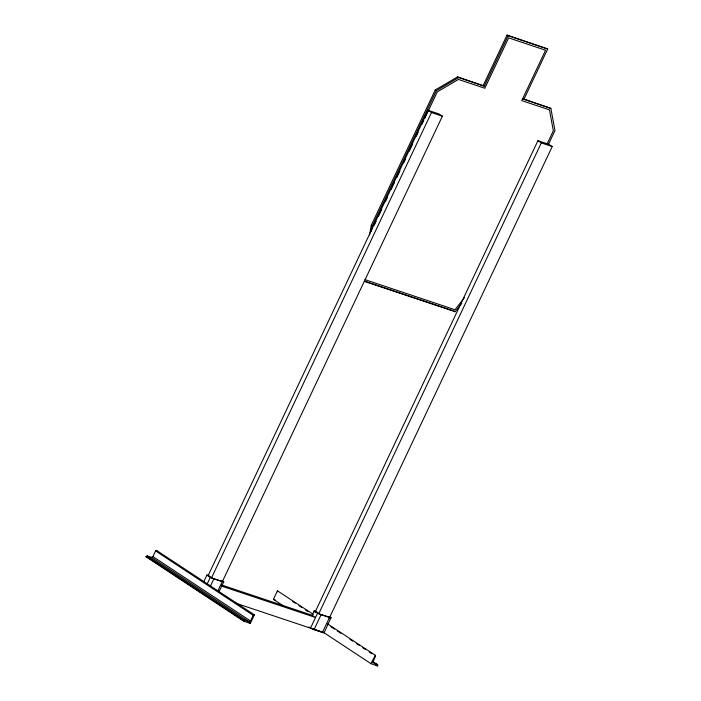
<?xml version="1.0" encoding="UTF-8"?>
<svg xmlns="http://www.w3.org/2000/svg" width="701" height="701" viewBox="0 0 701 701"><rect width="100%" height="100%" fill="white"/><g stroke="black" fill="none" stroke-linecap="round" stroke-linejoin="round"><path stroke-width="1.05" d="M203.816 581.681L206.935 574.925L208.407 575.319M222.445 581.444L212.28 578.167L208.179 575.46L208.916 575.652M221.682 586.132L315.538 617.493L312.147 615.259L314.188 610.773L315.66 611.167M329.698 617.292L319.533 614.006L315.432 611.298L316.169 611.5M277.938 591.802L277.438 590.803L273.408 599.337L283.441 605.953M369.48 234.966L371.267 225.319L435.242 89.982L457.613 76.873L484.295 86.135L508.111 35.751L507.051 35.05L483.234 85.434M371.346 231.383L372.336 226.029L436.311 90.692L458.682 77.574L484.295 86.135M146.036 556.769L147.105 555.893L151.574 557.383L249.17 621.761L250.52 620.972L253.201 615.285L254.375 614.856L250.345 623.382L243.641 621.147L146.036 556.769L147.955 557.409M151.574 557.383L152.914 556.603L155.604 550.916L156.779 550.478M208.127 575.652L428.092 110.311L438.984 113.956L442.375 116.191L222.41 581.523M374.255 225.196L376.122 221.244M378.452 216.302L381.73 209.389M385.462 201.485L387.329 197.533M391.062 189.629L394.33 182.716M396.67 177.774L399.938 170.86M403.671 162.956L405.546 159.004M409.279 151.101L412.547 144.187M416.28 136.283L418.155 132.331M421.888 124.427L423.755 120.476M424.692 118.495L437.301 91.822L458.436 79.441L484.82 88.256L508.637 37.872L545.588 50.227L521.772 100.611L549.479 109.864L553.334 130.807L547.271 143.635M207.207 583.915L210.3 577.387L206.909 575.153M211.518 577.887L431.483 112.546L428.092 110.311M210.3 586.36L213.831 578.895L223.873 582.084L222.007 580.752M217.792 591.031L222.208 581.699M218.94 591.951L223.707 581.865M243.641 621.147L244.71 620.262L249.17 621.761M507.051 35.05L547.7 48.982L523.884 99.367L550.872 108.383L554.964 130.605L548.436 144.406M314.907 612.499L537.93 140.682L548.83 144.318L552.213 146.553L329.19 618.37M314.162 610.992L317.553 613.226L310.49 628.157L235.212 603M318.762 613.743L541.321 142.916L537.93 140.682M308.799 627.044L314.022 629.673L321.084 614.742L331.126 617.932L329.26 616.591M314.022 629.673L322.399 632.468L329.461 617.537M330.96 617.712L324.064 632.863L322.399 632.468M371.004 663.707L375.315 655.269L375.543 656.171L372.739 662.69L377.655 664.697L377.708 665.95L371.004 663.707L322.662 631.82M464.404 297.688L455.01 309.728L364.993 279.646M364.292 281.355L455.186 311.735L461.836 303.209M508.111 35.751L547.7 48.982M522.815 98.666L550.872 108.383M541.321 142.916L552.213 146.553M431.483 112.546L442.375 116.191M365.291 281.346L453.083 310.683M273.408 599.337L275.318 599.977M221.393 584.932L312.147 615.259M321.084 614.742L317.553 613.226M213.831 578.895L210.3 577.387M457.613 76.873L458.682 77.574M435.242 89.982L436.311 90.692M371.267 225.319L372.336 226.029M454.117 311.034L455.186 311.735M277.438 590.803L313.286 614.356M327.604 623.89L375.315 655.269M292.527 601.423L295.27 603.228M298.915 605.638L301.649 607.443M305.303 609.844L308.037 611.649M330.846 626.694L334.491 629.104M337.225 630.9L340.879 633.31M350.001 639.33L352.734 641.135M356.38 643.536L359.122 645.341M362.767 647.75L365.501 649.555M369.155 651.965L371.889 653.77M372.178 661.087L377.655 664.697M375.885 664.75L377.708 665.95M156.498 550.39L254.375 614.856M155.604 550.916L253.201 615.285M152.914 556.603L250.52 620.972M248.522 622.181L250.345 623.382M147.105 555.893L244.71 620.262M146.202 556.419L243.808 620.797M322.644 632.223L311.752 628.578L322.644 632.223"/></g></svg>
